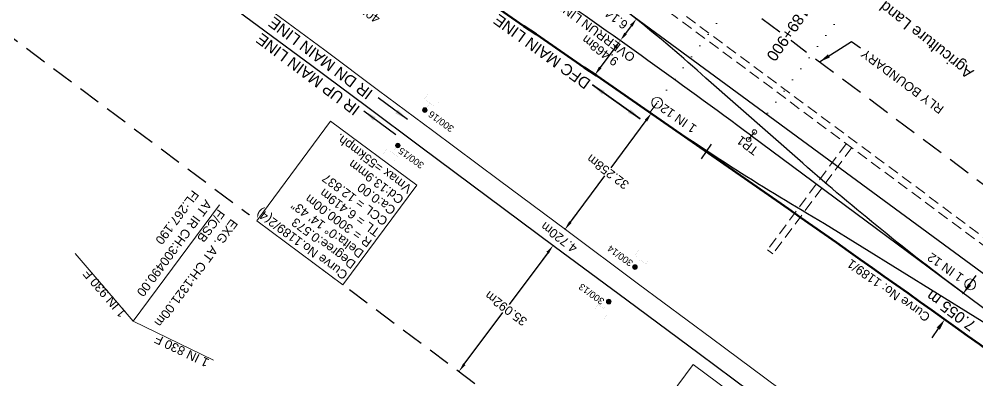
# Model space of a CAD drawing. Header units: metres. Extents: x 643874 to 646664, y 3378445 to 3380508.
# Drawn here: x 644339.1 to 644553.2, y 3380022.9 to 3380103.6 of the extents above; entities that cross this region are included whole.
import ezdxf
from ezdxf.enums import TextEntityAlignment as Align

# ---------------------------------------------------------------- set-up
doc = ezdxf.new("R2010")
doc.units = ezdxf.units.M
doc.header["$MEASUREMENT"] = 0
doc.header["$PDMODE"] = 35
doc.header["$PDSIZE"] = 1
for name, pattern in [('ACAD_ISO07W100', [3, 0, -3]), ('CENTER', [2, 1.25, -0.25, 0.25, -0.25]), ('CENTER2', [1.125, 0.75, -0.125, 0.125, -0.125]), ('DASHED', [0.75, 0.5, -0.25]), ('DASHED2', [0.375, 0.25, -0.125])]:
    doc.linetypes.add(name, pattern=pattern)
doc.layers.get('Defpoints').update_dxf_attribs({"color": 5, "lineweight": 0})
for name, color, linetype, lineweight in [('C-ALIG-DG-CURVE', 1, 'CENTER2', 70), ('C-ALIG-LABL-DG', 1, 'Continuous', 25), ('Cardinal_Leader', 10, 'Continuous', 0), ('DFCC BOUNDARY', 6, 'CENTER', 0), ('DOTED LINE', 7, 'ACAD_ISO07W100', 18), ('EXG GRADES IN STATION', 7, 'Continuous', 0), ('Existing IR Track', 143, 'Continuous', 0), ('Existing Railway Boundary', 36, 'CENTER', 0), ('flow direction', 7, 'Continuous', 0), ("NEW CHAWAPAIL STN. SRJ's", 10, 'Continuous', 0), ('OHE MAST', 7, 'Continuous', 0), ('Pavers', 7, 'Continuous', 0), ('Proposed Curve_Details', 10, 'Continuous', 0), ('PROPOSED DFCC TRACK', 1, 'Continuous', 0), ('Side Details', 7, 'Continuous', 13)]:
    doc.layers.add(name, color=color, linetype=linetype, lineweight=lineweight)
doc.layers.add('Dimension', color=10, linetype='Continuous')
doc.layers.add("SARAI BANJARA STN. SRJ's", color=10, linetype='Continuous')
doc.styles.add('ARIAL', font='arial.ttf')
doc.styles.get("Standard").update_dxf_attribs({"font": 'arial.ttf'})
doc.styles.add('Style-Arial', font='arial.ttf')
doc.dimstyles.new('DIM', dxfattribs={"dimtxt": 2.5, "dimasz": 2.5, "dimexe": 0.18, "dimexo": 0.0625, "dimgap": 0.09, "dimtad": 0, "dimtih": 1, "dimtoh": 1, "dimdec": 3, "dimzin": 0, "dimdsep": 46, "dimtxsty": 'Standard', "dimcen": 0.09, "dimaunit": 1, "dimadec": 3, "dimazin": 0, "dimtfac": 1, "dimtdec": 3, "dimtofl": 0, "dimtmove": 0, "dimatfit": 3, "dimfxl": 1, "dimtolj": 1, "dimtzin": 0, "dimarcsym": 0})
doc.dimstyles.new('ISO-25', dxfattribs={"dimtxt": 2.5, "dimasz": 2.5, "dimexe": 1.25, "dimexo": 0.625, "dimtad": 1, "dimdec": 3, "dimtxsty": 'Standard', "dimcen": 2.5, "dimadec": 0, "dimazin": 0, "dimtfac": 1, "dimtdec": 3, "dimtmove": 0, "dimatfit": 3, "dimfxl": 1, "dimarcsym": 0})
doc.dimstyles.get("Standard").update_dxf_attribs({"dimtxt": 2.5, "dimasz": 2.5, "dimexe": 0.18, "dimexo": 0.0625, "dimgap": 0.09, "dimtad": 0, "dimtih": 1, "dimtoh": 1, "dimdec": 3, "dimzin": 0, "dimdsep": 46, "dimtxsty": 'ARIAL', "dimcen": 0.09, "dimadec": 0, "dimazin": 0, "dimtfac": 1, "dimtdec": 3, "dimtofl": 0, "dimtmove": 0, "dimatfit": 3, "dimfxl": 1, "dimtolj": 1, "dimtzin": 0, "dimarcsym": 0})

# ---------------------------------------------------------------- blocks, each defined once
blk = doc.blocks.new('*D6')
at = {"layer": 'Defpoints', "color": 0, "lineweight": 13, "transparency": 16777216}
for p in [(644480.28, 3380082.59), (644461.02, 3380056.71), (644461.02, 3380056.71)]:
    blk.add_point(p, dxfattribs=at)
at = {"layer": 'Dimension', "color": 0, "lineweight": -2, "transparency": 16777216}
for p, q in [((644479.09, 3380080.98), (644471.25, 3380070.46)), ((644462.21, 3380058.32), (644469.88, 3380068.62))]:
    blk.add_line(p, q, dxfattribs=at)
at = {"layer": 'Dimension', "color": 0, "lineweight": 13, "transparency": 16777216}
for points in [[(644478.82, 3380081.18), (644479.36, 3380080.79), (644480.28, 3380082.59)], [(644461.95, 3380058.52), (644462.48, 3380058.12), (644461.02, 3380056.71)]]:
    blk.add_solid(points, dxfattribs=at)
at = {"layer": 'Dimension', "color": 0, "lineweight": 0, "transparency": 16777216, "insert": (644470.57, 3380069.54), "char_height": 2, "attachment_point": 5, "rotation": 143, "style": 'Style-Arial'}
blk.add_mtext('\\A1;32.258m', dxfattribs=at)
blk = doc.blocks.new('TerminatorOpen_0.5')
at = {"color": 0, "linetype": 'ByBlock', "lineweight": -2}
for q in [(-1, 0.25), (-1, 0), (-1, -0.25)]:
    blk.add_line((0, 0), q, dxfattribs=at)
blk = doc.blocks.new('OHE MAST')
h = blk.add_hatch(color=256)
edge = h.paths.add_edge_path()
edge.add_arc((0, 0), 0.514, 0, 360)
at = {"const_width": 0.01, "flags": 128}
for points in [[(1.5, 3.5), (1.5, 2), (-1.5, 2), (-1.5, 3.5)], [(0, 2), (0, 0)]]:
    blk.add_lwpolyline(points, dxfattribs=at)
blk.add_circle((0, 0), 0.514)
blk = doc.blocks.new('*D44')
at = {"layer": 'Defpoints', "color": 0, "lineweight": 13, "transparency": 16777216}
for p in [(644461.32, 3380056.49), (644458.33, 3380053.08), (644458.64, 3380052.85)]:
    blk.add_point(p, dxfattribs=at)
at = {"layer": 'Dimension', "color": 0, "lineweight": -2, "transparency": 16777216}
for p, q in [((644462.21, 3380058.32), (644463.4, 3380059.93)), ((644461.22, 3380056.56), (644460.92, 3380056.79)), ((644457.14, 3380051.47), (644455.95, 3380049.86)), ((644458.53, 3380052.93), (644458.23, 3380053.15))]:
    blk.add_line(p, q, dxfattribs=at)
at = {"layer": 'Dimension', "color": 0, "lineweight": 13, "transparency": 16777216}
for points in [[(644461.94, 3380058.52), (644462.48, 3380058.12), (644461.02, 3380056.71)], [(644456.87, 3380051.67), (644457.41, 3380051.27), (644458.33, 3380053.08)]]:
    blk.add_solid(points, dxfattribs=at)
at = {"layer": 'Dimension', "color": 0, "lineweight": 0, "transparency": 16777216, "insert": (644459.68, 3380054.9), "char_height": 2, "attachment_point": 5, "rotation": 143, "style": 'Style-Arial'}
blk.add_mtext('\\A1;4.720m', dxfattribs=at)
blk = doc.blocks.new('*D45')
at = {"layer": 'Defpoints', "color": 0, "lineweight": 13, "transparency": 16777216}
for p in [(644458.59, 3380052.89), (644437.33, 3380024.97), (644437.58, 3380024.78)]:
    blk.add_point(p, dxfattribs=at)
at = {"layer": 'Dimension', "color": 0, "lineweight": -2, "transparency": 16777216}
for p, q in [((644457.14, 3380051.48), (644448.52, 3380039.94)), ((644458.49, 3380052.96), (644458.23, 3380053.16)), ((644438.52, 3380026.57), (644447.14, 3380038.11)), ((644437.48, 3380024.86), (644437.23, 3380025.05))]:
    blk.add_line(p, q, dxfattribs=at)
at = {"layer": 'Dimension', "color": 0, "lineweight": 13, "transparency": 16777216}
for points in [[(644456.87, 3380051.68), (644457.4, 3380051.28), (644458.33, 3380053.08)], [(644438.26, 3380026.77), (644438.79, 3380026.37), (644437.33, 3380024.97)]]:
    blk.add_solid(points, dxfattribs=at)
at = {"layer": 'Dimension', "color": 0, "lineweight": 0, "transparency": 16777216, "insert": (644447.83, 3380039.03), "char_height": 2, "attachment_point": 5, "rotation": 143, "style": 'Style-Arial'}
blk.add_mtext('\\A1;35.092m', dxfattribs=at)
blk = doc.blocks.new('*D91')
at = {"layer": 'Defpoints', "color": 0, "lineweight": 13, "transparency": 16777216}
for p in [(644477.01, 3380103.78), (644473.35, 3380098.84), (644473.35, 3380098.84)]:
    blk.add_point(p, dxfattribs=at)
at = {"layer": 'Dimension', "color": 0, "lineweight": -2, "transparency": 16777216}
blk.add_line((644475.82, 3380102.17), (644474.54, 3380100.45), dxfattribs=at)
at = {"layer": 'Dimension', "color": 0, "lineweight": 13, "transparency": 16777216}
for points in [[(644475.55, 3380102.37), (644476.09, 3380101.97), (644477.01, 3380103.78)], [(644474.28, 3380100.65), (644474.81, 3380100.25), (644473.35, 3380098.84)]]:
    blk.add_solid(points, dxfattribs=at)
at = {"layer": 'Dimension', "color": 0, "lineweight": 0, "transparency": 16777216, "insert": (644470.96, 3380104.82), "char_height": 2, "attachment_point": 5, "rotation": 143, "style": 'Style-Arial'}
blk.add_mtext('\\A1;6.141m', dxfattribs=at)
blk = doc.blocks.new('*D92')
at = {"layer": 'Defpoints', "color": 0, "lineweight": 13, "transparency": 16777216}
for p in [(644473.35, 3380098.84), (644467.71, 3380091.24), (644467.71, 3380091.24)]:
    blk.add_point(p, dxfattribs=at)
at = {"layer": 'Dimension', "color": 0, "lineweight": -2, "transparency": 16777216}
for p, q in [((644472.16, 3380097.24), (644468.9, 3380092.85)), ((644467.61, 3380091.31), (644467.61, 3380091.32))]:
    blk.add_line(p, q, dxfattribs=at)
at = {"layer": 'Dimension', "color": 0, "lineweight": 13, "transparency": 16777216}
for points in [[(644471.89, 3380097.44), (644472.43, 3380097.04), (644473.35, 3380098.84)], [(644468.63, 3380093.05), (644469.17, 3380092.65), (644467.71, 3380091.24)]]:
    blk.add_solid(points, dxfattribs=at)
at = {"layer": 'Dimension', "color": 0, "lineweight": 0, "transparency": 16777216, "insert": (644468.87, 3380096.63), "char_height": 2, "attachment_point": 5, "rotation": 143, "style": 'Style-Arial'}
blk.add_mtext('\\A1;9.468m', dxfattribs=at)
blk = doc.blocks.new('Tick Hor')
blk.add_lwpolyline([(-19.7, 0), (19.7, 0)])
blk = doc.blocks.new('*D489')
at = {"layer": 'Defpoints', "color": 0, "transparency": 16777216}
for p in [(644549.95, 3380042.31), (644545.83, 3380036.58), (644545.85, 3380036.56)]:
    blk.add_point(p, dxfattribs=at)
at = {"layer": 'Pavers', "color": 0, "lineweight": -2, "transparency": 16777216}
for p, q in [((644551.38, 3380044.36), (644552.83, 3380046.39)), ((644549.9, 3380042.34), (644549.78, 3380042.43)), ((644545.8, 3380036.6), (644545.69, 3380036.68)), ((644544.38, 3380034.54), (644542.93, 3380032.51))]:
    blk.add_line(p, q, dxfattribs=at)
at = {"layer": 'Pavers', "color": 0, "transparency": 16777216}
for points in [[(644551.04, 3380044.6), (644551.72, 3380044.11), (644549.93, 3380042.32)], [(644544.04, 3380034.78), (644544.72, 3380034.3), (644545.83, 3380036.58)]]:
    blk.add_solid(points, dxfattribs=at)
at = {"layer": 'Pavers', "color": 0, "transparency": 16777216, "insert": (644547.22, 3380038.52), "char_height": 2.5, "attachment_point": 5, "rotation": 143.4264}
blk.add_mtext('\\A1;7.055 m', dxfattribs=at)

msp = doc.modelspace()

# ---------------------------------------------------------------- linework, layer by layer
at = {"layer": 'C-ALIG-DG-CURVE', "color": 1, "linetype": 'Continuous', "lineweight": -2, "flags": 128}
msp.add_lwpolyline([(644502.6462, 3380077.5754, 0.00871627), (644453.0239, 3380113.0685)], format="xyb", dxfattribs=at)
at = {"layer": 'Cardinal_Leader', "linetype": 'Continuous', "lineweight": 13}
msp.add_line((644503.3171, 3380078.4363), (644502.0133, 3380076.7632), dxfattribs=at)
for centre in [(644502.0133, 3380076.7632), (644503.3171, 3380078.4363)]:
    msp.add_circle(centre, 0.5, dxfattribs=at)
at = {"layer": 'DOTED LINE', "color": 1, "lineweight": 13}
for p, q in [((644479.9684, 3380082.8023), (644509.9981, 3380122.9706)), ((644502.5403, 3380077.6493), (644532.57, 3380117.8175))]:
    msp.add_line(p, q, dxfattribs=at)
at = {"layer": 'EXG GRADES IN STATION', "color": 0, "linetype": 'Continuous', "lineweight": 20}
msp.add_line((644383.8766, 3380062.1729), (644364.5794, 3380036.1751), dxfattribs=at)
at = {"layer": 'EXG GRADES IN STATION', "color": 0, "linetype": 'Continuous', "lineweight": 0, "flags": 128}
for points in [[(644364.5873, 3380036.1715), (644364.5815, 3380036.178), (644351.6287, 3380051.3048)], [(644382.5261, 3380027.523), (644382.5182, 3380027.5266), (644364.5794, 3380036.1751)]]:
    msp.add_lwpolyline(points, dxfattribs=at)
at = {"layer": 'Existing IR Track', "color": 0, "lineweight": 20, "flags": 128}
msp.add_lwpolyline([(644508.8176, 3380021.1786), (644493.7169, 3380032.4019), (644477.4565, 3380044.4923), (644461.0875, 3380056.6633), (644446.3956, 3380067.6012), (644431.4364, 3380078.738), (644419.3613, 3380087.735), (644407.3464, 3380096.6861), (644386.1324, 3380112.383), (644365.2162, 3380127.8538), (644349.2309, 3380139.7001), (644333.3157, 3380151.4944), (644316.7815, 3380163.7459), (644300.1902, 3380176.0397), (644284.6082, 3380187.5995), (644269.1834, 3380199.0426), (644254.8695, 3380209.668), (644251.7696, 3380211.9691)], dxfattribs=at)
at = {"layer": 'Existing IR Track', "color": 7, "lineweight": 25, "flags": 128}
msp.add_lwpolyline([(644506.1779, 3380017.6262), (644490.9801, 3380028.9099), (644474.7866, 3380040.8979), (644458.5882, 3380052.8895), (644443.7002, 3380063.9781), (644428.8099, 3380075.0685), (644416.6665, 3380084.1115), (644404.448, 3380093.2103), (644383.4626, 3380108.7869), (644362.3624, 3380124.4428), (644346.5706, 3380136.1147), (644330.76, 3380147.8004), (644314.0989, 3380160.1305), (644297.3961, 3380172.4916), (644281.9216, 3380183.9828), (644266.479, 3380195.4503), (644256.4123, 3380202.9083)], dxfattribs=at)
at = {"layer": 'Existing Railway Boundary', "color": 32, "linetype": 'DASHED2', "lineweight": 25, "ltscale": 20, "flags": 128}
for points in [[(644232.5396, 3380177.8416), (644249.4258, 3380165.3983), (644621.007, 3379887.6965), (644676.9944, 3379845.4482), (644702.8645, 3379825.9912), (644738.6024, 3379799.4801), (644742.2817, 3379796.7418), (644771.2557, 3379773.8192), (644804.6479, 3379750.2058), (644834.554, 3379728.6172), (644848.5372, 3379718.5093), (644863.2911, 3379707.9396), (644878.1999, 3379697.2589), (644893.8111, 3379686.127), (644909.381, 3379675.0245), (644918.4816, 3379668.5863), (644935.1691, 3379656.7791), (644907.7997, 3379620.3367), (644936.8456, 3379598.666), (644961.4527, 3379618.4234), (645145.9779, 3379481.4776), (645154.4712, 3379493.1591), (645276.7247, 3379402.534), (645271.4125, 3379395.0606), (645469.1907, 3379254.0062), (645478.6859, 3379267.1096), (645498.5589, 3379252.3702), (645510.5872, 3379243.9988), (645510.5872, 3379243.9988), (645531.3517, 3379228.922), (645544.8911, 3379218.91), (645549.0311, 3379215.8257)], [(644839.4951, 3379853.9143), (644799.5441, 3379883.7664), (644759.067, 3379913.46), (644719.0126, 3379943.3882), (644639.0378, 3380003.3297), (644599.0819, 3380033.3284), (644479.0036, 3380123.1209), (644447.3185, 3380146.793)]]:
    msp.add_lwpolyline(points, dxfattribs=at)
at = {"layer": 'Pavers', "color": 1}
msp.add_lwpolyline([(644493.3244, 3379984.8713), (644471.0069, 3380001.4299), (644489.6175, 3380026.5131), (644511.935, 3380009.9546)], close=True, dxfattribs=at)
at = {"layer": 'PROPOSED DFCC TRACK', "color": 5, "linetype": 'DASHED', "lineweight": 13, "ltscale": 5}
msp.add_line((644507.4472, 3380051.2359), (644506.2427, 3380052.1298), dxfattribs=at)
for points in [[(644523.809, 3380075.7982), (644506.2427, 3380052.1299)], [(644525.0534, 3380074.958), (644507.4472, 3380051.2359)]]:
    msp.add_lwpolyline(points, dxfattribs=at)
at = {"layer": "SARAI BANJARA STN. SRJ's", "color": 1, "lineweight": 50, "flags": 128}
msp.add_lwpolyline([(645830.8338, 3379084.3418), (644638.4218, 3379969.054), (644635.4102, 3379971.2885), (644632.3984, 3379973.5226), (644629.3862, 3379975.7562), (644626.3734, 3379977.989), (644623.3598, 3379980.2207), (644620.3452, 3379982.4512), (644617.3294, 3379984.68), (644614.3123, 3379986.9069, 0.00985692), (644443.7453, 3380107.5946), (644440.6413, 3380109.6988), (644437.536, 3380111.8011), (644434.4295, 3380113.9017), (644431.3222, 3380116.0009), (644428.2141, 3380118.0991), (644425.1055, 3380120.1964), (644421.9964, 3380122.2931), (644418.8872, 3380124.3896), (644418.0003, 3380124.9876)], format="xyb", dxfattribs=at)
at = {"layer": "SARAI BANJARA STN. SRJ's", "color": 1, "lineweight": 25, "flags": 128}
for points in [[(644557.8243, 3380044.3416), (644453.1756, 3380121.3062)], [(645628.4808, 3379242.2604), (644502.6124, 3380077.6005)]]:
    msp.add_lwpolyline(points, dxfattribs=at)
for points in [[(644550.0286, 3380042.4199, -0.0208253), (644514.0946, 3380071.4769), (644492.4872, 3380090.4843, 0.03102757), (644459.3286, 3380116.781)], [(644599.226, 3380005.9178, 0.0208253), (644560.9993, 3380031.8846), (644518.9424, 3380057.9712, -0.0208253), (644479.9684, 3380082.8023)]]:
    msp.add_lwpolyline(points, format="xyb", dxfattribs=at)
at = {"layer": "SARAI BANJARA STN. SRJ's", "linetype": 'Continuous', "lineweight": 13, "flags": 128}
for points in [[(644481.5813, 3380084.9759), (644479.9684, 3380082.8023)], [(644551.5184, 3380044.4275), (644550.0286, 3380042.4199)]]:
    msp.add_lwpolyline(points, dxfattribs=at)
at = {"layer": "SARAI BANJARA STN. SRJ's", "linetype": 'Continuous', "lineweight": 13}
for centre in [(644481.5813, 3380084.9759), (644551.5184, 3380044.4275)]:
    msp.add_circle(centre, 1.2, dxfattribs=at)

# ---------------------------------------------------------------- block references
at = {"layer": 'C-ALIG-LABL-DG', "color": 1, "linetype": 'Continuous', "lineweight": 25, "xscale": 0.1, "yscale": 0.1, "zscale": 0.1, "rotation": 235.2074008321063}
msp.add_blockref('Tick Hor', (644492.5576, 3380074.0813, 0.1), dxfattribs=at)
at = {"layer": 'OHE MAST', "lineweight": 13}
for p, rotation in [((644429.707, 3380083.328), 323.3908318566117), ((644423.67, 3380075.416), 143.3908318566117), ((644476.624, 3380048.287), 323.3908318566117), ((644470.788, 3380040.573), 143.3908318566117)]:
    msp.add_blockref('OHE MAST', p, dxfattribs=dict(at, rotation=rotation))

# ---------------------------------------------------------------- texts
at = {"layer": 'DFCC BOUNDARY', "linetype": 'Continuous', "ltscale": 5}
msp.add_text('RLY BOUNDARY', height=2, rotation=143.4264, dxfattribs=at).set_placement((644527.5049, 3380096.2768), align=Align.MIDDLE_RIGHT)
at = {"layer": 'EXG GRADES IN STATION', "color": 0, "lineweight": 0, "insert": (644382.9403, 3380061.83), "char_height": 2, "width": 35.357381, "attachment_point": 4, "rotation": 233.426366, "line_spacing_factor": 1.08, "style": 'ARIAL'}
msp.add_mtext('EXG. AT CH:1321.00m F/CSB\\PAT IR CH:300490.00\\PFL:267.190', dxfattribs=at)
at = {"layer": 'EXG GRADES IN STATION', "color": 0, "lineweight": 13, "char_height": 2, "attachment_point": 7, "line_spacing_factor": 0.84, "style": 'ARIAL'}
for s, insert, rotation in [('1 IN 930 F', (644363.1925, 3380038.0938), 130.572919), ('1 IN 830 F', (644381.7213, 3380027.642), 154.260655)]:
    msp.add_mtext(s, dxfattribs=dict(at, insert=insert, rotation=rotation))
at = {"layer": 'Existing IR Track', "color": 7, "lineweight": 0, "style": 'ARIAL'}
for s, p in [('IR DN MAIN LINE', (644395.2452, 3380103.33)), ('IR UP MAIN LINE', (644392.519, 3380099.6554))]:
    msp.add_text(s, height=2.5, rotation=143, dxfattribs=at).set_placement(p, align=Align.MIDDLE_RIGHT)
at = {"layer": "NEW CHAWAPAIL STN. SRJ's", "lineweight": 13, "insert": (644422.3618, 3380107.3763), "char_height": 2, "width": 30.66926, "attachment_point": 4, "rotation": 143.456628, "line_spacing_factor": 0.648, "style": 'ARIAL'}
msp.add_mtext('\\A1;\\pxsm1;40M DEAD END LINE EXTENSION FOR FRICTION BUFFER STOP ', dxfattribs=at)
at = {"layer": 'OHE MAST', "style": 'ARIAL'}
for s, p in [('300/16', (644431.19, 3380083.265)), ('300/15', (644424.4964, 3380075.1027)), ('300/14', (644471.1848, 3380053.2666)), ('300/13', (644464.7754, 3380044.7342))]:
    msp.add_text(s, height=1.5, rotation=144, dxfattribs=at).set_placement(p, align=Align.RIGHT)
at = {"layer": 'Proposed Curve_Details', "color": 1, "style": 'Style-Arial'}
msp.add_text('Curve No: 1189/1', height=2, rotation=144.718008, dxfattribs=at).set_placement((644542.7856, 3380037.5459))
at = {"layer": "SARAI BANJARA STN. SRJ's", "linetype": 'Continuous', "lineweight": 13, "style": 'ARIAL'}
msp.add_text('OVERRUN LINE  120m CLEAR ', height=2, rotation=143.677867, dxfattribs=at).set_placement((644476.8948, 3380095.5229))
at = {"layer": "SARAI BANJARA STN. SRJ's", "color": 10, "linetype": 'Continuous', "lineweight": 13, "style": 'ARIAL'}
msp.add_text(' DFC MAIN LINE', height=2.5, rotation=144, dxfattribs=at).set_placement((644446.2377, 3380104.9143), align=Align.RIGHT)
at = {"layer": "SARAI BANJARA STN. SRJ's", "color": 1, "lineweight": 13, "style": 'ARIAL'}
msp.add_text('TP1', height=2, rotation=143.603357, dxfattribs=at).set_placement((644504.4218, 3380074.6903))
at = {"layer": "SARAI BANJARA STN. SRJ's", "linetype": 'Continuous', "lineweight": 13, "char_height": 2, "attachment_point": 4, "rotation": 144.882388, "line_spacing_factor": 0.60036, "style": 'ARIAL'}
for insert in [(644490.02, 3380078.8611), (644549.6528, 3380045.6225)]:
    msp.add_mtext('1 IN 12', dxfattribs=dict(at, insert=insert))
at = {"layer": 'Side Details', "style": 'ARIAL'}
msp.add_text('Agriculture Land', height=2.5, rotation=141.673657, dxfattribs=at).set_placement((644552.472, 3380092.0972))

# ---------------------------------------------------------------- dimensions: what is measured, and where the dimension line sits
at = {"layer": 'Dimension', "color": 10, "lineweight": 0}
for base, p1, p2, angle, picture, middle, dimtype in [((644473.3515, 3380098.8445), (644477.0108, 3380103.7765), (644473.3515, 3380098.8445), 53.426366, '*D91', (644470.9597, 3380104.8198), 160), ((644467.7102, 3380091.24125), (644473.35146, 3380098.84453), (644467.71227, 3380091.23971), 53.426366, '*D92', (644468.86818, 3380096.62726), 160), ((644461.0198, 3380056.7138), (644480.2833, 3380082.5889), (644461.0198, 3380056.7138), 233.333077, '*D6', (644470.5651, 3380069.5351), 161)]:
    dim = msp.add_linear_dim(base=base, p1=p1, p2=p2, angle=angle, dimstyle='Standard', override={"dimtxt": 2, "dimasz": 2, "dimexe": 0.125, "dimexo": 0.125, "dimgap": 0.125, "dimtad": 1, "dimtih": 0, "dimtoh": 0, "dimzin": 3, "dimpost": 'm', "dimtxsty": 'Style-Arial', "dimsah": 1, "dimadec": 4, "dimazin": 3, "dimtmove": 2, "dimatfit": 1, "dimldrblk": 'TerminatorOpen_0.5', "dimfrac": 2, "dimtzin": 11}, dxfattribs=at)
    dim.commit()
    dim.dimension.update_dxf_attribs({"geometry": picture, "text_midpoint": middle, "dimtype": dimtype, "text_rotation": 143})
at = {"layer": 'Dimension', "color": 7, "lineweight": 0}
dim = msp.add_aligned_dim(p1=(644461.3245, 3380056.4872), p2=(644458.6353, 3380052.8546), distance=-0.3774, text='4.720m', dimstyle='Standard', override={"dimtxt": 2, "dimasz": 2, "dimexe": 0.125, "dimexo": 0.125, "dimgap": 0.125, "dimtad": 1, "dimtih": 0, "dimtoh": 0, "dimzin": 3, "dimpost": 'm', "dimtxsty": 'Style-Arial', "dimsah": 1, "dimadec": 4, "dimazin": 3, "dimtmove": 2, "dimatfit": 1, "dimldrblk": 'TerminatorOpen_0.5', "dimfrac": 2, "dimtzin": 11}, dxfattribs=at)
dim.commit()
dim.dimension.update_dxf_attribs({"geometry": '*D44', "text_midpoint": (644459.6765, 3380054.8955), "text_rotation": 143})
dim = msp.add_aligned_dim(p1=(644458.5882, 3380052.8895), p2=(644437.5808, 3380024.7804), distance=-0.319, dimstyle='Standard', override={"dimtxt": 2, "dimasz": 2, "dimexe": 0.125, "dimexo": 0.125, "dimgap": 0.125, "dimtad": 1, "dimtih": 0, "dimtoh": 0, "dimzin": 3, "dimpost": 'm', "dimtxsty": 'Style-Arial', "dimsah": 1, "dimadec": 4, "dimazin": 3, "dimtmove": 2, "dimatfit": 1, "dimldrblk": 'TerminatorOpen_0.5', "dimfrac": 2, "dimtzin": 11}, dxfattribs=at)
dim.commit()
dim.dimension.update_dxf_attribs({"geometry": '*D45', "text_midpoint": (644447.829, 3380039.0259), "text_rotation": 143})
at = {"layer": 'Pavers', "color": 1}
dim = msp.add_linear_dim(base=(644545.8319, 3380036.5772), p1=(644549.946, 3380042.3086), p2=(644545.8494, 3380036.5648), angle=234.502843, dimstyle='DIM', override={"dimpost": ' m'}, dxfattribs=at)
dim.commit()
dim.dimension.update_dxf_attribs({"geometry": '*D489', "text_midpoint": (644547.2181, 3380038.5207), "dimtype": 161})

# ---------------------------------------------------------------- leaders
at = {"layer": 'DFCC BOUNDARY', "linetype": 'Continuous', "lineweight": 0, "ltscale": 5}
msp.add_leader([(644517.8458, 3380094.0972), (644525.0147, 3380098.6634), (644526.9672, 3380097.2239)], dimstyle='ISO-25', override={"dimtxt": 3, "dimtad": 0, "dimdec": 3, "dimzin": 2, "dimtdec": 3}, dxfattribs=at)
at = {"layer": 'flow direction', "lineweight": 0}
for points in [[(644425.8155, 3380081.2375), (644419.3106, 3380086.0412)], [(644416.05, 3380083.1726), (644423.2174, 3380077.8772)]]:
    msp.add_leader(points, dimstyle='ISO-25', override={"dimtxt": 0.5, "dimasz": 3, "dimtad": 0}, dxfattribs=at)
at = {"layer": 'PROPOSED DFCC TRACK', "linetype": 'Continuous', "lineweight": 0}
for points in [[(644467.1348, 3380088.9457), (644477.7926, 3380081.4112)], [(644477.7926, 3380081.4112), (644467.1348, 3380088.9457)]]:
    msp.add_leader(points, dimstyle='ISO-25', override={"dimtxt": 3, "dimasz": 3, "dimtad": 0, "dimdec": 3, "dimzin": 2, "dimtdec": 3}, dxfattribs=at)

# ---------------------------------------------------------------- next in the draw order: texts
at = {"layer": 'C-ALIG-LABL-DG', "color": 1, "linetype": 'Continuous', "lineweight": 25, "insert": (644506.8798, 3380094.694), "char_height": 2.5, "width": 31.503939, "attachment_point": 6, "rotation": 235.207401, "style": 'ARIAL', "bg_fill": 3, "box_fill_scale": 1.028571, "bg_fill_color": 256, "bg_fill_true_color": 13158600, "bg_fill_transparency": 0}
msp.add_mtext('CH: 1189+900', dxfattribs=at)
at = {"layer": 'Proposed Curve_Details', "color": 1, "lineweight": 0, "insert": (644427.3665, 3380066.673), "char_height": 2, "attachment_point": 7, "rotation": 143.426366, "line_spacing_factor": 0.9, "style": 'ARIAL', "bg_fill": 2}
msp.add_mtext('Curve No.1189/2(4)\\PDegree:0.573\\PDelta:0° 14\' 43"\\PR = 3000.00m\\PTL = 6.419m\\PCCL = 12.837\\PCa:0.00\\PCd:13.9mm\\PVmax =55kmph.', dxfattribs=at)

# ---------------------------------------------------------------- next in the draw order: linework, layer by layer
at = {"layer": 'Pavers', "color": 1}
msp.add_lwpolyline([(644411.4078, 3380044.3408), (644392.1599, 3380058.6218), (644408.6541, 3380080.8526), (644427.902, 3380066.5716)], close=True, dxfattribs=at)
at = {"layer": 'PROPOSED DFCC TRACK', "color": 5, "linetype": 'DASHED', "lineweight": 13, "ltscale": 5}
for points in [[(644725.0441, 3379928.4431), (644460.4411, 3380124.7657)], [(644724.1503, 3379927.2384), (644459.5448, 3380123.5629)]]:
    msp.add_lwpolyline(points, dxfattribs=at)

doc.saveas('drawing.dxf')
